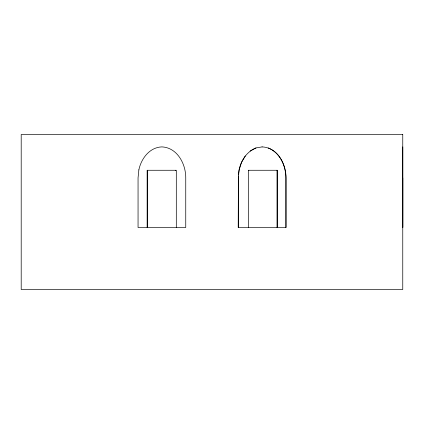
<?xml version="1.0" encoding="UTF-8"?>
<svg xmlns="http://www.w3.org/2000/svg" width="424" height="424" viewBox="0 0 424 424"><rect width="100%" height="100%" fill="white"/><g stroke="black" fill="none" stroke-linecap="round" stroke-linejoin="round"><path stroke-width="0.64" d="M402.8 177.894L402.784 227.497L402.784 146.895M238.405 176.045L238.214 227.502L286.014 227.502L286.014 177.9C286.152 163.971 277.476 147.494 262.064 146.895M238.527 174.81C239.041 163.648 245.258 152.2 255.99 147.95M245.3 155.974L241.51 162.397L239.131 169.876L238.315 177.9L238.315 227.502M250.139 151.05L255.889 147.95L262.164 146.895M268.233 147.95C280.089 152.624 285.776 165.821 285.909 177.9L285.909 227.502M277.429 227.502L277.429 170.268L248.4 170.268L248.4 227.502M277.02 170.268L277.02 227.502M248.809 170.268L248.809 170.591M176.304 227.502L176.304 170.268L147.139 170.268L147.139 227.502M175.759 170.268L175.759 170.591M147.684 170.268L147.684 227.502M138.865 169.876L138.054 177.9L138.054 227.502L185.749 227.502L185.749 177.9C185.887 164.003 177.264 147.573 161.904 146.895C149.598 147.282 141.16 158.661 138.865 169.876M402.763 134.493L21.2 134.493L21.2 289.507L402.763 289.507L402.763 134.493"/></g></svg>
